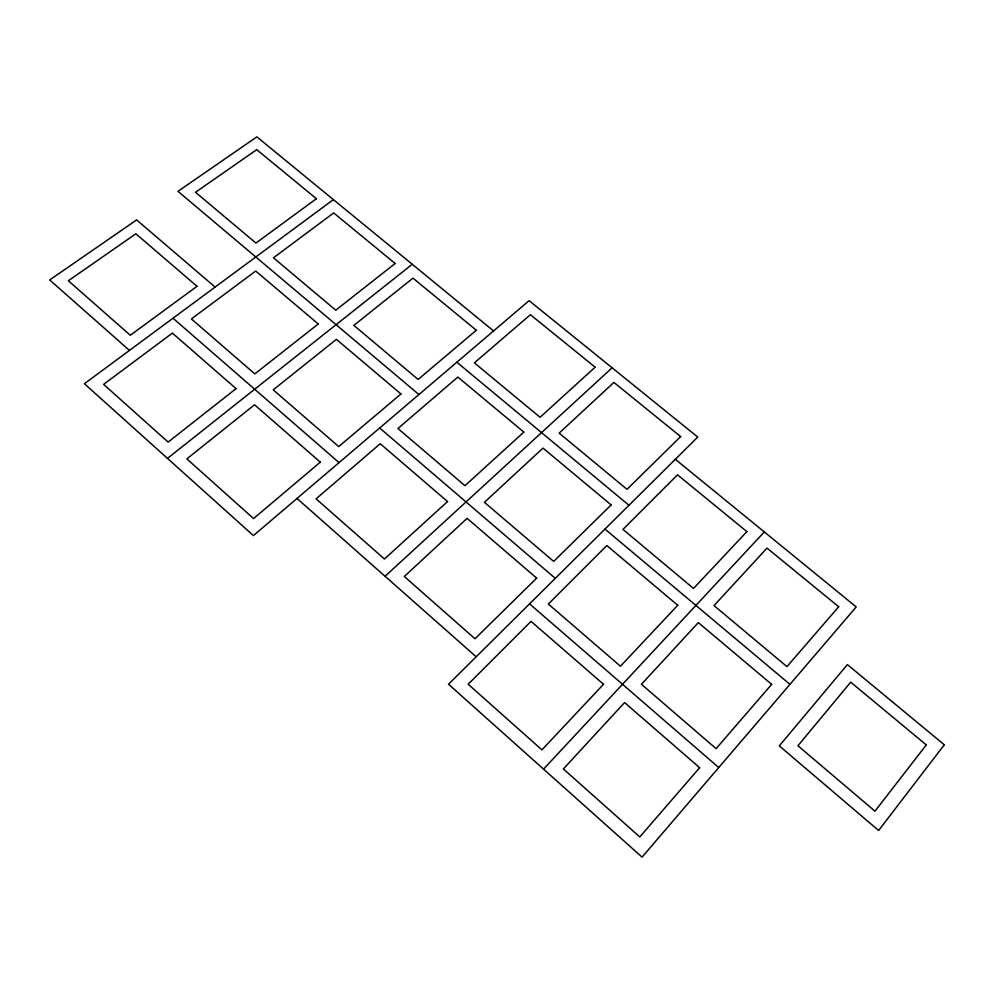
<?xml version="1.0" encoding="UTF-8"?>
<svg xmlns="http://www.w3.org/2000/svg" width="994" height="994" viewBox="0 0 994 994"><rect width="100%" height="100%" fill="white"/><g stroke="black" fill="none" stroke-linecap="round" stroke-linejoin="round"><path stroke-width="1.49" d="M543.556 769.132L764.311 531.927M385.063 576.271L612.118 367.817M167.489 458.383L412.262 264.28M333.4 199.62L84.391 383.734L253.42 535.592L529.094 300.66L697.751 437.074L448.518 684.22L642.062 857.139L856.219 606.936L675.324 459.303M493.558 330.94L256.85 136.861L177.988 191.333L418.921 394.556M456.855 362.214L628.953 505.287M604.961 529.081L789.944 684.357M215.102 287.092L136.625 219.91L49.7 279.948L129.456 350.41M379.671 427.992L555.273 578.346M529.541 603.867L718.749 767.542M172.993 318.217L339.053 462.608M296.995 498.454L476.188 656.785M944.3 744.792L878.621 830.499L779.296 745.885L847.385 664.601L944.3 744.792M926.271 744.904L874.981 811.179L797.946 745.761L850.702 682.17L926.271 744.904M699.627 767.716L639.788 836.96L563.374 768.946L624.58 702.572L699.627 767.716M771.655 684.357L716.09 748.656L641.441 684.294L698.335 622.604L771.655 684.357M838.7 606.762L786.962 666.639L714.015 605.594L767.033 548.104L838.7 606.762M603.52 684.282L541.929 749.861L468.186 684.232L531.032 621.362L603.52 684.282M677.734 605.259L620.467 666.229L548.34 604.041L606.825 545.544L677.734 605.259M746.892 531.616L693.526 588.448L622.952 529.404L677.51 474.821L746.892 531.616M536.673 578.123L475.008 638.757L404.297 576.495L467.105 518.346L536.673 578.123M611.136 504.927L553.683 561.411L484.426 502.318L542.997 448.095L611.136 504.927M680.654 436.577L627.003 489.334L559.162 433.123L613.907 382.429L680.654 436.577M447.548 501.56L384.429 559.013L316.092 498.851L380.242 443.722L447.548 501.56M523.838 432.104L464.956 485.706L397.948 428.513L457.836 377.061L523.838 432.104M595.133 367.196L540.09 417.306L474.374 362.847L530.411 314.7L595.133 367.196M320.304 462.148L253.569 518.57L186.86 458.868L254.551 404.769L320.304 462.148M400.955 393.972L338.706 446.592L273.226 389.847L336.407 339.339L400.955 393.972M476.337 330.257L418.139 379.447L353.852 325.386L412.97 278.146L476.337 330.257M236.063 388.642L168.123 442.094L103.612 384.355L172.409 333.102L236.063 388.642M318.254 323.982L254.812 373.893L191.407 318.95L255.694 271.039L318.254 323.982M395.14 263.485L335.773 310.19L273.462 257.806L333.686 212.94L395.14 263.485M197.011 286.309L130.289 335.264L68.362 280.755L135.867 233.776L197.011 286.309M316.39 198.713L255.943 243.07L195.52 192.264L256.738 149.659L316.39 198.713"/></g></svg>
